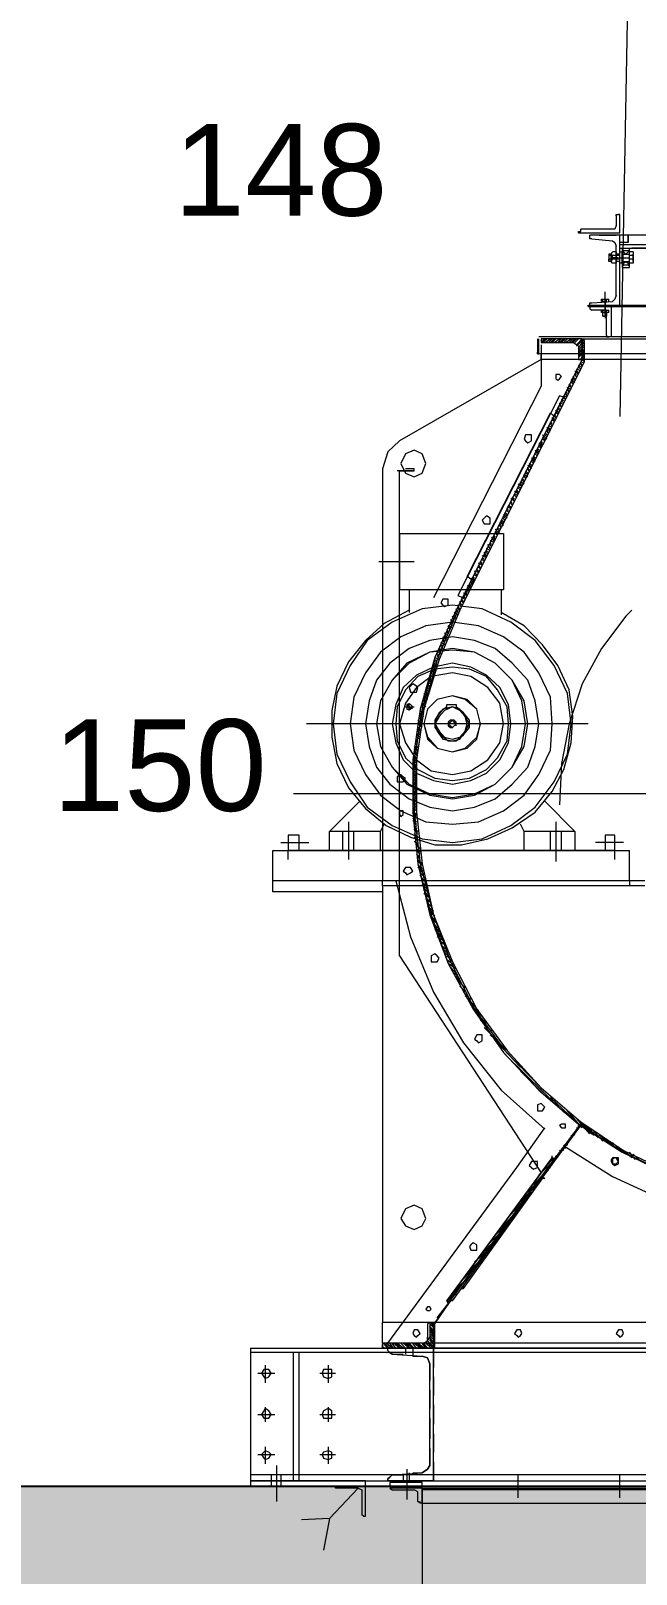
# Model space of a CAD drawing. Header units: millimetres. Extents: x 3220 to 226993, y 817 to 176024.
# Drawn here: x 198094 to 199282, y 135771 to 138799 of the extents above; entities that cross this region are included whole.
import ezdxf

# ---------------------------------------------------------------- set-up
doc = ezdxf.new("R2010")
doc.units = ezdxf.units.MM
doc.layers.add('Repère', color=76, linetype='Continuous')
doc.styles.get("Standard").update_dxf_attribs({"font": 'arial.ttf'})

# ---------------------------------------------------------------- blocks, each defined once
blk = doc.blocks.new('section b-c')
h = blk.add_hatch()
h.set_pattern_fill('AR-CONC', color=256, scale=3)
h.paths.add_polyline_path([(-250, 0), (-1500, 0), (-1500, -500), (-250, -500)])
h.paths.add_polyline_path([(0, 0), (-250, 0), (-250, -500), (0, -500)])
h.paths.add_polyline_path([(250, 0), (0, 0), (0, -500), (250, -500)])
h.paths.add_polyline_path([(3000, 0), (250, 0), (250, -500), (3000, -500)])
h.paths.add_polyline_path([(6000, 0), (3000, 0), (3000, -500), (3250, -500), (6000, -500)])
h.paths.add_polyline_path([(9000, 0), (6000, 0), (6000, -500), (6250, -500), (9000, -500)])
h.paths.add_polyline_path([(12000, 0), (9000, 0), (9000, -500), (9250, -500), (12000, -500)])
h.paths.add_polyline_path([(15000, 0), (14750, 0), (12000, 0), (12000, -500), (15000, -500)])
h.paths.add_polyline_path([(23750, 0), (15000, 0), (15000, -500), (23750, -500)])
h.paths.add_polyline_path([(24000, 0), (23750, 0), (23750, -500), (24000, -500)])
h.paths.add_polyline_path([(24250, 0), (24000, 0), (24000, -500), (24250, -500)])
h.paths.add_polyline_path([(32500, 0), (24250, 0), (24250, -500), (32500, -500)])
blk.add_line((-1500, 0), (32500, 0))
blk = doc.blocks.new('ligne broyage L 2')
at = {"true_color": 0x000005}
for points in [[(-818.8, 1271.5), (-818.8, 1267.2), (-814.4, 1267.2)], [(-818.8, 1271.5), (-814.4, 1271.5), (-814.4, 1267.2)], [(-814.4, 1267.2), (-814.4, 1262.9), (-807.2, 1262.9)], [(-814.4, 1267.2), (-807.2, 1267.2), (-807.2, 1262.9)]]:
    blk.add_hatch(color=5, dxfattribs=at).paths.add_polyline_path(points)
at = {"color": 7, "linetype": 'Continuous', "lineweight": 5, "true_color": 0x000007}
for points in [[(-381.9, 2859.9), (-400.7, 1837.2)], [(-460, 2052.7), (-400.7, 2052.7), (-400.7, 2193)], [(-455.7, 2185.8), (-460, 2185.8), (-460, 2193)], [(-400.7, 2193), (-460, 2193), (-460, 2193)], [(-455.7, 2185.8), (-415.2, 2181.4), (-410.8, 2178.5), (-407.9, 2171.3)], [(-418.1, 2155.4), (-422.4, 2155.4)], [(-422.4, 2155.4), (-422.4, 2140.9), (-422.4, 2145.3)], [(-422.4, 2155.4), (-422.4, 2145.3), (-422.4, 2145.3)], [(-418.1, 2152.5), (-422.4, 2152.5)], [(-415.2, 2152.5), (-418.1, 2155.4), (-415.2, 2159.7)], [(-418.1, 2140.9), (-418.1, 2155.4)], [(-415.2, 2138), (-418.1, 2140.9), (-415.2, 2145.3), (-415.2, 2152.5)], [(-407.9, 2159.7), (-415.2, 2159.7)], [(-407.9, 2152.5), (-415.2, 2152.5)], [(-407.9, 2074.4), (-407.9, 2171.3), (-407.9, 2171.3)], [(-407.9, 2159.7), (-407.9, 2152.5), (-407.9, 2152.5)], [(-407.9, 2140.9), (-407.9, 2155.4)], [(-400.7, 2155.4), (-407.9, 2155.4)], [(-400.7, 2152.5), (-407.9, 2152.5)], [(-407.9, 2152.5), (-407.9, 2145.3)], [(-400.7, 2159.7), (-396.4, 2159.7), (-396.4, 2138), (-396.4, 2159.7)], [(-396.4, 2162.6), (-393.5, 2162.6)], [(-396.4, 2159.7), (-393.5, 2159.7)], [(-384.8, 2162.6), (-381.9, 2162.6)], [(-384.8, 2159.7), (-381.9, 2159.7)], [(-381.9, 2155.4), (-381.9, 2159.7)], [(-381.9, 2138), (-381.9, 2159.7)], [(-374.7, 2159.7), (-381.9, 2159.7)], [(-374.7, 2152.5), (-381.9, 2152.5)], [(-374.7, 2159.7), (-374.7, 2152.5), (-374.7, 2152.5)], [(-374.7, 2140.9), (-374.7, 2155.4)], [(-374.7, 2152.5), (-374.7, 2145.3)], [(-418.1, 2145.3), (-422.4, 2145.3)], [(-418.1, 2140.9), (-422.4, 2140.9)], [(-407.9, 2145.3), (-415.2, 2145.3)], [(-407.9, 2138), (-415.2, 2138)], [(-400.7, 2145.3), (-407.9, 2145.3)], [(-407.9, 2145.3), (-407.9, 2138), (-407.9, 2138)], [(-400.7, 2140.9), (-407.9, 2140.9)], [(-396.4, 2138), (-400.7, 2138)], [(-396.4, 2138), (-393.5, 2138)], [(-396.4, 2133.7), (-393.5, 2133.7)], [(-384.8, 2138), (-381.9, 2138)], [(-384.8, 2133.7), (-381.9, 2133.7)], [(-381.9, 2140.9), (-381.9, 2145.3)], [(-374.7, 2145.3), (-381.9, 2145.3)], [(-374.7, 2138), (-381.9, 2138)], [(-374.7, 2145.3), (-374.7, 2138), (-374.7, 2138)], [(-460, 2055.6), (-460, 2059.9), (-455.7, 2059.9)], [(-455.7, 2059.9), (-415.2, 2062.8)], [(-436.9, 2067.2), (-422.4, 2067.2), (-422.4, 2067.2)], [(-436.9, 2067.2), (-434, 2067.2), (-434, 2067.2)], [(-436.9, 2062.8), (-436.9, 2067.2)], [(-436.9, 2062.8), (-426.7, 2062.8)], [(-434, 2067.2), (-426.7, 2067.2)], [(-434, 2062.8), (-434, 2067.2)], [(-426.7, 2062.8), (-426.7, 2067.2)], [(-422.4, 2062.8), (-422.4, 2067.2)], [(-407.9, 2074.4), (-410.8, 2067.2), (-415.2, 2062.8)], [(-460, 2055.6), (-460, 2052.7)], [(-436.9, 2045.5), (-434, 2045.5), (-434, 2045.5)], [(-436.9, 2045.5), (-426.7, 2045.5), (-434, 2045.5)], [(-436.9, 2041.1), (-436.9, 2045.5)], [(-434, 2041.1), (-426.7, 2041.1), (-436.9, 2041.1)], [(-434, 2041.1), (-436.9, 2041.1), (-436.9, 2041.1)], [(-434, 2041.1), (-434, 2045.5)], [(-434, 2033.9), (-434, 2041.1)], [(-434, 2033.9), (-434, 2041.1), (-434, 2041.1)], [(-426.7, 2041.1), (-426.7, 2033.9), (-434, 2033.9), (-426.7, 2033.9)], [(-434, 2033.9), (-434, 2036.8)], [(-426.7, 2045.5), (-422.4, 2045.5), (-422.4, 2045.5)], [(-422.4, 2041.1), (-426.7, 2041.1), (-426.7, 2045.5)], [(-426.7, 2033.9), (-426.7, 2041.1)], [(-422.4, 2041.1), (-422.4, 2045.5), (-422.4, 2045.5)], [(-474.5, 1989), (474.5, 1989), (474.5, 1989)], [(-814.4, 1456.7), (-863.6, 1430.7), (-899.8, 1397.4), (-933, 1355.4), (-956.2, 1307.7), (-966.3, 1260), (-966.3, 1207.9), (-956.2, 1155.8), (-933, 1108.1), (-899.8, 1067.6), (-859.3, 1034.3), (-811.5, 1011.2), (-763.8, 996.7), (-711.7, 996.7), (-659.6, 1008.3), (-611.9, 1030), (-567.1, 1060.3), (-533.8, 1100.8), (-510.6, 1144.2), (-496.2, 1196.3), (-493.3, 1248.4), (-500.5, 1300.5), (-522.2, 1348.2), (-552.6, 1388.7), (-588.8, 1426.3), (-633.6, 1452.4)], [(-721.8, 1271.5), (-721.8, 1262.9)], [(-548.3, 1082), (-488.9, 1022.7), (-588.8, 1022.7)], [(-588.8, 985.1), (-588.8, 1022.7), (-596, 1037.2)], [(-526.6, 1041.5), (-526.6, 963.4)], [(-536.7, 985.1), (-536.7, 1022.7)], [(-515, 985.1), (-515, 1022.7)], [(-488.9, 1022.7), (-488.9, 985.1)], [(-393.5, 1001), (-448.4, 1001)], [(-410.8, 967.8), (-410.8, 1015.5), (-429.6, 1015.5), (-429.6, 985.1)], [(-1082, 985.1), (-381.9, 985.1), (-381.9, 985.1)], [(-488.9, 985.1), (-588.8, 985.1)], [(-381.9, 925.8), (-381.9, 985.1), (-381.9, 985.1)], [(-351.5, 925.8), (-381.9, 925.8), (-381.9, 915.7), (-866.5, 915.7)], [(-381.9, 925.8), (-866.5, 925.8)], [(-351.5, 915.7), (-381.9, 915.7)], [(1125.4, 0), (-1125.4, 0)], [(-1041.5, -240.1), (-1125.4, -240.1), (-1125.4, -240.1)], [(-1030, -240.1), (-1041.5, -240.1), (-1041.5, -240.1)], [(1125.4, -240.1), (-1030, -240.1)], [(-826, -240.1), (-826, -251.7)], [(-814.4, -235.8), (-814.4, -251.7)], [(-914.2, -266.2), (-959.1, -266.2), (-959.1, -261.8), (-899.8, -261.8)], [(-914.2, -266.2), (-907, -269.1), (-907, -318.2)], [(-904.1, -321.1), (-899.8, -321.1), (-899.8, -261.8)], [(-788.4, -266.2), (-852, -266.2)], [(-852, -266.2), (-847.7, -269.1), (-847.7, -269.1)], [(-847.7, -269.1), (-804.3, -269.1)], [(-797.1, -277.7), (-797.1, -273.4), (-804.3, -269.1)], [(-788.4, -295.1), (-788.4, -266.2)], [(-788.4, -266.2), (788.4, -266.2), (788.4, -266.2)], [(-788.4, -269.1), (-788.4, -717.5), (-173.6, -1935.5)], [(-788.4, -269.1), (-788.4, -714.6)], [(788.4, -714.6), (788.4, -269.1), (-788.4, -269.1)], [(-797.1, -292.2), (-797.1, -277.7)], [(-788.4, -295.1), (-792.7, -295.1), (-797.1, -292.2)], [(-792.7, -295.1), (-792.7, -292.2)], [(-904.1, -321.1), (-907, -318.2), (-907, -318.2)]]:
    blk.add_lwpolyline(points, dxfattribs=at)
at = {"color": 7, "linetype": 'Continuous', "lineweight": 15, "true_color": 0x000007}
for points in [[(-481.7, 2197.4), (-400.7, 2197.4), (-400.7, 2233.5)], [(-407.9, 2211.8), (-410.8, 2204.6), (-415.2, 2204.6)], [(-407.9, 2230.6), (-407.9, 2233.5), (-403.6, 2233.5)], [(-407.9, 2230.6), (-407.9, 2211.8)], [(-400.7, 2233.5), (-403.6, 2233.5)], [(-481.7, 2200.2), (-477.4, 2200.2), (-477.4, 2204.6)], [(-481.7, 2197.4), (-481.7, 2200.2)], [(-415.2, 2204.6), (-477.4, 2204.6)], [(-441.2, 2193), (-407.9, 2193), (-407.9, 2193)], [(399.3, 2193), (-400.7, 2193)], [(-384.8, 2178.5), (-400.7, 2178.5)], [(-400.7, 2174.2), (399.3, 2174.2)], [(-400.7, 2167), (399.3, 2167)], [(-396.4, 2167), (-396.4, 2129.4), (-381.9, 2129.4), (-381.9, 2167)], [(-396.4, 2155.4), (-381.9, 2155.4)], [(-381.9, 2140.9), (-381.9, 2155.4), (-381.9, 2155.4)], [(-334.2, 2167), (-377.6, 2167)], [(-396.4, 2140.9), (-381.9, 2140.9)], [(-462.9, 2055.6), (410.8, 2055.6)], [(-462.9, 2052.7), (125.9, 2052.7)], [(-460, 2052.7), (-460, 2048.4), (-455.7, 2045.5)], [(-460, 2052.7), (-418.1, 2052.7), (-418.1, 1993.4), (-422.4, 1993.4)], [(458.6, 2052.7), (-460, 2052.7), (-460, 2052.7)], [(-436.9, 2045.5), (-455.7, 2045.5), (-455.7, 2045.5)], [(-426.7, 1996.3), (-426.7, 2036.8), (-429.6, 2045.5), (-436.9, 2045.5)], [(-714.6, 1456.7), (-470.1, 1944.2), (-470.1, 1986.2), (-474.5, 1986.2), (-474.5, 1948.5), (-721.8, 1456.7), (-763.8, 1364.1), (-788.4, 1262.9), (-804.3, 1163.1), (-807.2, 1060.3), (-797.1, 959.1), (-771, 859.3), (-737.8, 763.8), (-688.6, 674.1), (-629.3, 588.8), (-559.8, 515), (-481.7, 448.4), (-393.5, 393.5), (-300.9, 348.6), (-204, 315.4), (-104.2, 296.5), (0, 289.3)], [(-555.5, 1977.5), (-555.5, 1896.5), (-766.7, 1481.3)], [(-562.7, 1960.1), (-559.8, 1960.1), (-559.8, 1989)], [(-562.7, 1989), (-562.7, 1960.1), (-562.7, 1960.1)], [(558.4, 1993.4), (-559.8, 1993.4), (-559.8, 1993.4)], [(558.4, 1989), (558.4, 1960.1), (-559.8, 1960.1), (-559.8, 1989)], [(-555.5, 1986.2), (-552.6, 1989)], [(-555.5, 1981.8), (-548.3, 1989)], [(-481.7, 1974.6), (-481.7, 1948.5), (-474.5, 1948.5), (-474.5, 1989), (-555.5, 1989), (-555.5, 1981.8), (-552.6, 1981.8)], [(-552.6, 1981.8), (-543.9, 1989)], [(-552.6, 1981.8), (-493.3, 1981.8)], [(-548.3, 1981.8), (-536.7, 1989)], [(-541, 1981.8), (-533.8, 1989)], [(-536.7, 1981.8), (-529.4, 1989)], [(-533.8, 1981.8), (-526.6, 1989)], [(-529.4, 1981.8), (-519.3, 1989)], [(-522.2, 1981.8), (-515, 1989)], [(-519.3, 1981.8), (-510.6, 1989)], [(-515, 1981.8), (-507.7, 1989)], [(-510.6, 1981.8), (-503.4, 1989)], [(-507.7, 1981.8), (-496.2, 1989)], [(-500.5, 1981.8), (-493.3, 1989)], [(-496.2, 1981.8), (-488.9, 1989)], [(-493.3, 1981.8), (-486.1, 1989)], [(-481.7, 1974.6), (-486.1, 1977.5), (-493.3, 1981.8)], [(-488.9, 1981.8), (-481.7, 1989)], [(-486.1, 1977.5), (-474.5, 1989)], [(-486.1, 1974.6), (-474.5, 1986.2)], [(-481.7, 1970.2), (-474.5, 1981.8)], [(-481.7, 1967.3), (-474.5, 1974.6)], [(-481.7, 1963), (-474.5, 1970.2)], [(-470.1, 1977.5), (-474.5, 1986.2)], [(-470.1, 1974.6), (-474.5, 1977.5)], [(-470.1, 1970.2), (-474.5, 1974.6)], [(-470.1, 1963), (-474.5, 1970.2)], [(-470.1, 1981.8), (-470.1, 1986.2)], [(-426.7, 1996.3), (-426.7, 1993.4), (-422.4, 1993.4)], [(-555.5, 1948.5), (-833.2, 1789.4), (-833.2, 1789.4)], [(-562.7, 1960.1), (-562.7, 1963)], [(-559.8, 1960.1), (-562.7, 1960.1)], [(-559.8, 1960.1), (-559.8, 1963)], [(-555.5, 1948.5), (-555.5, 1960.1), (-555.5, 1960.1)], [(-337.1, 1948.5), (-555.5, 1948.5)], [(-481.7, 1960.1), (-474.5, 1967.3)], [(-481.7, 1955.8), (-474.5, 1963)], [(-481.7, 1952.9), (-474.5, 1960.1)], [(-477.4, 1948.5), (-474.5, 1952.9)], [(-470.1, 1941.3), (-477.4, 1944.2)], [(-474.5, 1934.1), (-477.4, 1941.3)], [(-474.5, 1937), (-477.4, 1941.3)], [(-470.1, 1960.1), (-474.5, 1967.3)], [(-470.1, 1955.8), (-474.5, 1963)], [(-470.1, 1952.9), (-474.5, 1955.8)], [(-470.1, 1948.5), (-474.5, 1952.9)], [(-474.5, 1948.5), (-474.5, 1952.9)], [(-470.1, 1944.2), (-474.5, 1948.5)], [(-488.9, 1903.7), (-496.2, 1910.9)], [(-493.3, 1903.7), (-496.2, 1908)], [(-488.9, 1910.9), (-493.3, 1915.3)], [(-488.9, 1908), (-493.3, 1910.9)], [(-481.7, 1919.6), (-488.9, 1926.8)], [(-486.1, 1919.6), (-488.9, 1922.5)], [(-486.1, 1915.3), (-488.9, 1919.6)], [(-477.4, 1926.8), (-486.1, 1929.7)], [(-481.7, 1922.5), (-486.1, 1926.8)], [(-477.4, 1934.1), (-481.7, 1937)], [(-477.4, 1929.7), (-481.7, 1934.1)], [(-507.7, 1870.4), (-510.6, 1877.7)], [(-503.4, 1874.8), (-510.6, 1877.7)], [(-503.4, 1882), (-507.7, 1884.9)], [(-503.4, 1877.7), (-507.7, 1882)], [(-500.5, 1884.9), (-503.4, 1893.6)], [(-496.2, 1889.2), (-503.4, 1893.6)], [(-500.5, 1884.9), (-503.4, 1889.2)], [(-496.2, 1896.5), (-500.5, 1900.8)], [(-496.2, 1893.6), (-500.5, 1896.5)], [(-493.3, 1900.8), (-496.2, 1903.7)], [(-522.2, 1841.5), (-526.6, 1848.7)], [(-519.3, 1844.4), (-526.6, 1848.7)], [(-519.3, 1851.6), (-522.2, 1856)], [(-519.3, 1848.7), (-522.2, 1851.6)], [(-515, 1856), (-519.3, 1863.2)], [(-510.6, 1860.3), (-519.3, 1863.2)], [(-515, 1856), (-519.3, 1860.3)], [(-510.6, 1867.5), (-515, 1870.4)], [(-510.6, 1863.2), (-515, 1867.5)], [(-507.7, 1870.4), (-510.6, 1874.8)], [(-533.8, 1815.5), (-541, 1818.4)], [(-533.8, 1822.7), (-536.7, 1827)], [(-533.8, 1818.4), (-536.7, 1822.7)], [(-529.4, 1827), (-533.8, 1834.3)], [(-526.6, 1829.9), (-533.8, 1834.3)], [(-529.4, 1827), (-533.8, 1829.9)], [(-526.6, 1837.2), (-529.4, 1841.5)], [(-526.6, 1834.3), (-529.4, 1837.2)], [(-522.2, 1841.5), (-526.6, 1844.4)], [(-833.2, 1789.4), (-856.4, 1767.7), (-866.5, 1734.4)], [(-552.6, 1785.1), (-555.5, 1789.4)], [(-543.9, 1792.3), (-552.6, 1801)], [(-548.3, 1792.3), (-552.6, 1796.7)], [(-548.3, 1789.4), (-552.6, 1792.3)], [(-543.9, 1801), (-548.3, 1803.9)], [(-543.9, 1796.7), (-548.3, 1801)], [(-536.7, 1808.2), (-543.9, 1815.5)], [(-541, 1808.2), (-543.9, 1811.1)], [(-541, 1803.9), (-543.9, 1808.2)], [(-536.7, 1811.1), (-541, 1815.5)], [(-567.1, 1756.1), (-570, 1759)], [(-559.8, 1763.4), (-567.1, 1770.6)], [(-562.7, 1763.4), (-567.1, 1767.7)], [(-562.7, 1759), (-567.1, 1763.4)], [(-559.8, 1770.6), (-562.7, 1775)], [(-559.8, 1767.7), (-562.7, 1770.6)], [(-552.6, 1777.8), (-559.8, 1785.1)], [(-555.5, 1777.8), (-559.8, 1782.2)], [(-555.5, 1775), (-559.8, 1777.8)], [(-552.6, 1782.2), (-555.5, 1785.1)], [(-866.5, 1734.4), (-866.5, 925.8)], [(-833.2, 1730.1), (-804.3, 1730.1), (-837.6, 1730.1)], [(-833.2, 778.3), (-833.2, 1730.1)], [(-804.3, 1734.4), (-821.7, 1734.4)], [(-804.3, 1730.1), (-821.7, 1730.1)], [(-804.3, 1730.1), (-821.7, 1730.1), (-821.7, 1730.1)], [(-804.3, 1730.1), (-818.8, 1730.1)], [(-804.3, 1730.1), (-804.3, 1734.4)], [(-581.5, 1725.8), (-585.9, 1730.1)], [(-574.3, 1734.4), (-581.5, 1741.7)], [(-578.6, 1730.1), (-581.5, 1737.3)], [(-578.6, 1730.1), (-581.5, 1734.4)], [(-574.3, 1741.7), (-578.6, 1744.6)], [(-574.3, 1737.3), (-578.6, 1741.7)], [(-567.1, 1748.9), (-574.3, 1756.1)], [(-570, 1748.9), (-574.3, 1751.8)], [(-570, 1744.6), (-574.3, 1748.9)], [(-567.1, 1751.8), (-570, 1756.1)], [(-593.1, 1699.7), (-600.3, 1704.1)], [(-596, 1696.8), (-600.3, 1699.7)], [(-596, 1692.5), (-600.3, 1696.8)], [(-593.1, 1699.7), (-596, 1708.4)], [(-588.8, 1704.1), (-596, 1708.4)], [(-588.8, 1711.3), (-593.1, 1715.6)], [(-588.8, 1708.4), (-593.1, 1711.3)], [(-585.9, 1715.6), (-588.8, 1722.9)], [(-581.5, 1718.5), (-588.8, 1722.9)], [(-585.9, 1715.6), (-588.8, 1718.5)], [(-581.5, 1722.9), (-585.9, 1725.8)], [(-607.6, 1670.8), (-614.8, 1675.1)], [(-611.9, 1666.5), (-614.8, 1670.8)], [(-611.9, 1663.6), (-614.8, 1666.5)], [(-607.6, 1670.8), (-611.9, 1678)], [(-607.6, 1675.1), (-611.9, 1678)], [(-600.3, 1685.3), (-607.6, 1689.6)], [(-603.2, 1682.4), (-607.6, 1685.3)], [(-603.2, 1678), (-607.6, 1682.4)], [(-600.3, 1685.3), (-603.2, 1692.5)], [(-600.3, 1689.6), (-603.2, 1692.5)], [(-622, 1637.5), (-629.3, 1644.8)], [(-626.4, 1637.5), (-629.3, 1641.9)], [(-626.4, 1633.2), (-629.3, 1637.5)], [(-622, 1644.8), (-626.4, 1649.1)], [(-622, 1641.9), (-626.4, 1644.8)], [(-614.8, 1656.3), (-622, 1659.2)], [(-619.1, 1652), (-622, 1656.3)], [(-619.1, 1649.1), (-622, 1652)], [(-614.8, 1656.3), (-619.1, 1663.6)], [(-614.8, 1659.2), (-619.1, 1663.6)], [(-636.5, 1607.2), (-645.2, 1615.8)], [(-640.8, 1607.2), (-645.2, 1611.5)], [(-640.8, 1604.3), (-645.2, 1607.2)], [(-636.5, 1615.8), (-640.8, 1618.7)], [(-636.5, 1611.5), (-640.8, 1615.8)], [(-629.3, 1623.1), (-636.5, 1630.3)], [(-633.6, 1623.1), (-636.5, 1626)], [(-633.6, 1618.7), (-636.5, 1623.1)], [(-629.3, 1630.3), (-633.6, 1633.2)], [(-629.3, 1626), (-633.6, 1630.3)], [(-655.3, 1573.9), (-662.5, 1578.2)], [(-655.3, 1578.2), (-659.6, 1585.5)], [(-655.3, 1578.2), (-659.6, 1582.6)], [(-648.1, 1589.8), (-655.3, 1592.7)], [(-652.4, 1585.5), (-655.3, 1589.8)], [(-652.4, 1582.6), (-655.3, 1585.5)], [(-645.2, 1592.7), (-652.4, 1599.9)], [(-648.1, 1592.7), (-652.4, 1597)], [(-645.2, 1599.9), (-648.1, 1604.3)], [(-645.2, 1597), (-648.1, 1599.9)], [(-671.2, 1544.9), (-678.4, 1549.3)], [(-674.1, 1540.6), (-678.4, 1544.9)], [(-671.2, 1544.9), (-674.1, 1552.2)], [(-671.2, 1549.3), (-674.1, 1552.2)], [(-662.5, 1559.4), (-671.2, 1563.8)], [(-666.9, 1556.5), (-671.2, 1559.4)], [(-666.9, 1552.2), (-671.2, 1556.5)], [(-662.5, 1563.8), (-666.9, 1571)], [(-662.5, 1559.4), (-666.9, 1566.6)], [(-659.6, 1571), (-662.5, 1573.9)], [(-659.6, 1566.6), (-662.5, 1571)], [(-685.7, 1514.6), (-692.9, 1518.9)], [(-688.6, 1511.7), (-692.9, 1514.6)], [(-685.7, 1514.6), (-688.6, 1523.2)], [(-685.7, 1518.9), (-688.6, 1523.2)], [(-678.4, 1530.5), (-685.7, 1533.4)], [(-681.3, 1526.1), (-685.7, 1530.5)], [(-681.3, 1523.2), (-685.7, 1526.1)], [(-678.4, 1530.5), (-681.3, 1537.7)], [(-678.4, 1533.4), (-681.3, 1537.7)], [(-674.1, 1537.7), (-678.4, 1540.6)], [(-700.1, 1485.6), (-707.4, 1490)], [(-704.5, 1481.3), (-707.4, 1485.6)], [(-700.1, 1485.6), (-704.5, 1492.9)], [(-700.1, 1490), (-704.5, 1492.9)], [(-692.9, 1500.1), (-700.1, 1504.4)], [(-695.8, 1497.2), (-700.1, 1500.1)], [(-695.8, 1492.9), (-700.1, 1497.2)], [(-692.9, 1500.1), (-695.8, 1507.3)], [(-692.9, 1504.4), (-695.8, 1507.3)], [(-688.6, 1507.3), (-692.9, 1511.7)], [(-721.8, 1456.7), (-763.8, 1364.1), (-792.7, 1262.9), (-807.2, 1163.1), (-807.2, 1060.3), (-797.1, 959.1), (-773.9, 859.3), (-737.8, 763.8), (-688.6, 674.1), (-629.3, 588.8), (-559.8, 515), (-481.7, 448.4), (-396.4, 393.5), (-303.8, 348.6), (-208.3, 315.4), (-104.2, 296.5), (-4.3, 289.3)], [(-719, 1456.7), (-759.5, 1359.8), (-785.5, 1262.9), (-800, 1163.1), (-804.3, 1060.3), (-792.7, 959.1), (-766.7, 859.3), (-733.4, 766.7), (-685.7, 674.1), (-626.4, 593.1), (-555.5, 519.3), (-477.4, 452.8), (-393.5, 396.4), (-300.9, 353), (-204, 322.6), (-104.2, 300.9), (-4.3, 296.5)], [(-714.6, 1456.7), (-755.1, 1359.8), (-785.5, 1262.9), (-800, 1163.1), (-800, 1060.3), (-788.4, 959.1), (-766.7, 859.3), (-729.1, 766.7), (-681.3, 674.1), (-622, 593.1), (-555.5, 519.3), (-477.4, 452.8), (-393.5, 396.4), (-300.9, 353), (-204, 322.6), (-104.2, 300.9), (0, 296.5)], [(-719, 1452.4), (-721.8, 1459.6)], [(-719, 1452.4), (-721.8, 1456.7)], [(-711.7, 1463.9), (-719, 1466.8)], [(-714.6, 1459.6), (-719, 1463.9)], [(-714.6, 1456.7), (-719, 1459.6)], [(-711.7, 1466.8), (-714.6, 1474.1)], [(-711.7, 1466.8), (-714.6, 1471.2)], [(-704.5, 1478.4), (-711.7, 1481.3)], [(-707.4, 1474.1), (-711.7, 1478.4)], [(-707.4, 1471.2), (-711.7, 1474.1)], [(-377.6, 1456.7), (-389.1, 1445.1), (-436.9, 1381.5), (-474.5, 1312), (-500.5, 1233.9), (-515, 1155.8), (-519.3, 1074.8)], [(-733.4, 1419.1), (-737.8, 1426.3)], [(-729.1, 1422), (-737.8, 1426.3)], [(-726.2, 1433.6), (-733.4, 1437.9)], [(-729.1, 1430.7), (-733.4, 1433.6)], [(-729.1, 1426.3), (-733.4, 1430.7)], [(-726.2, 1437.9), (-729.1, 1445.1)], [(-726.2, 1437.9), (-729.1, 1440.8)], [(-719, 1448), (-726.2, 1452.4)], [(-721.8, 1445.1), (-726.2, 1448)], [(-721.8, 1440.8), (-726.2, 1445.1)], [(-745, 1388.7), (-752.2, 1393.1)], [(-740.6, 1397.4), (-747.9, 1404.6)], [(-745, 1397.4), (-747.9, 1400.3)], [(-745, 1393.1), (-747.9, 1397.4)], [(-737.8, 1407.5), (-745, 1411.9)], [(-740.6, 1400.3), (-745, 1407.5)], [(-740.6, 1404.6), (-745, 1407.5)], [(-737.8, 1414.8), (-740.6, 1419.1)], [(-737.8, 1411.9), (-740.6, 1414.8)], [(-733.4, 1419.1), (-737.8, 1422)], [(-755.1, 1359.8), (-763.8, 1364.1)], [(-752.2, 1371.4), (-759.5, 1374.3)], [(-755.1, 1367), (-759.5, 1371.4)], [(-755.1, 1364.1), (-759.5, 1367)], [(-752.2, 1374.3), (-755.1, 1381.5)], [(-747.9, 1378.6), (-755.1, 1381.5)], [(-752.2, 1371.4), (-755.1, 1378.6)], [(-747.9, 1385.8), (-752.2, 1388.7)], [(-747.9, 1381.5), (-752.2, 1385.8)], [(-763.8, 1333.7), (-771, 1341)], [(-766.7, 1333.7), (-771, 1338.1)], [(-766.7, 1329.4), (-771, 1333.7)], [(-763.8, 1345.3), (-766.7, 1352.6)], [(-759.5, 1348.2), (-766.7, 1352.6)], [(-763.8, 1341), (-766.7, 1348.2)], [(-763.8, 1338.1), (-766.7, 1345.3)], [(-759.5, 1355.4), (-763.8, 1359.8)], [(-759.5, 1352.6), (-763.8, 1355.4)], [(-773.9, 1300.5), (-781.2, 1304.8)], [(-771, 1312), (-778.3, 1314.9)], [(-773.9, 1307.7), (-778.3, 1312)], [(-773.9, 1304.8), (-778.3, 1307.7)], [(-766.7, 1326.5), (-773.9, 1329.4)], [(-771, 1322.2), (-773.9, 1326.5)], [(-771, 1319.3), (-773.9, 1322.2)], [(-771, 1314.9), (-773.9, 1319.3)], [(-781.2, 1267.2), (-788.4, 1274.4)], [(-778.3, 1286), (-785.5, 1293.2)], [(-778.3, 1281.7), (-785.5, 1288.9)], [(-781.2, 1278.8), (-785.5, 1286)], [(-781.2, 1274.4), (-785.5, 1281.7)], [(-781.2, 1271.5), (-785.5, 1278.8)], [(-773.9, 1296.1), (-781.2, 1300.5)], [(-778.3, 1288.9), (-781.2, 1296.1)], [(-778.3, 1293.2), (-781.2, 1296.1)], [(-785.5, 1252.7), (-792.7, 1260)], [(-785.5, 1248.4), (-792.7, 1255.6)], [(-788.4, 1245.5), (-792.7, 1252.7)], [(-788.4, 1241.2), (-792.7, 1248.4)], [(-788.4, 1236.8), (-792.7, 1245.5)], [(-785.5, 1262.9), (-788.4, 1271.5)], [(-785.5, 1260), (-788.4, 1267.2)], [(-785.5, 1255.6), (-788.4, 1262.9)], [(-792.7, 1212.2), (-800, 1215.1)], [(-792.7, 1207.9), (-800, 1212.2)], [(-788.4, 1233.9), (-797.1, 1241.2)], [(-788.4, 1229.6), (-797.1, 1236.8)], [(-788.4, 1226.7), (-797.1, 1233.9)], [(-792.7, 1222.4), (-797.1, 1226.7)], [(-792.7, 1219.5), (-797.1, 1222.4)], [(-792.7, 1215.1), (-797.1, 1219.5)], [(-797.1, 1181.9), (-804.3, 1189.1)], [(-797.1, 1179), (-804.3, 1186.2)], [(-797.1, 1174.6), (-804.3, 1181.9)], [(-792.7, 1203.6), (-800, 1207.9)], [(-797.1, 1200.7), (-800, 1203.6)], [(-797.1, 1196.3), (-800, 1200.7)], [(-797.1, 1193.4), (-800, 1196.3)], [(-797.1, 1186.2), (-800, 1193.4)], [(-797.1, 1170.3), (-804.3, 1179)], [(-800, 1167.4), (-804.3, 1170.3)], [(-800, 1163.1), (-804.3, 1167.4)], [(-800, 1160.2), (-804.3, 1163.1)], [(-800, 1155.8), (-804.3, 1160.2)], [(-800, 1148.6), (-804.3, 1155.8)], [(-800, 1144.2), (-804.3, 1152.9)], [(-800, 1141.4), (-807.2, 1148.6)], [(-800, 1137), (-807.2, 1144.2)], [(-800, 1134.1), (-807.2, 1137)], [(-800, 1129.8), (-807.2, 1134.1)], [(-800, 1126.9), (-807.2, 1129.8)], [(-800, 1119.7), (-807.2, 1126.9)], [(-800, 1115.3), (-807.2, 1122.5)], [(-800, 1111), (-807.2, 1119.7)], [(-800, 1108.1), (-807.2, 1111)], [(-800, 1103.7), (-807.2, 1108.1)], [(-800, 1096.5), (-807.2, 1103.7)], [(-800, 1093.6), (-807.2, 1100.8)], [(-800, 1089.3), (-807.2, 1096.5)], [(-800, 1086.4), (-807.2, 1089.3)], [(-800, 1082), (-807.2, 1086.4)], [(-800, 1074.8), (-807.2, 1082)], [(-800, 1070.5), (-807.2, 1077.7)], [(-800, 1067.6), (-807.2, 1070.5)], [(-800, 1063.2), (-807.2, 1067.6)], [(-800, 1056), (-807.2, 1063.2)], [(-800, 1051.7), (-807.2, 1060.3)], [(-800, 1048.8), (-807.2, 1051.7)], [(-800, 1041.5), (-807.2, 1048.8)], [(-800, 1037.2), (-807.2, 1044.4)], [(-800, 1034.3), (-804.3, 1041.5)], [(-800, 1027.1), (-804.3, 1034.3)], [(-797.1, 1022.7), (-804.3, 1030)], [(-1030, 985.1), (-1030, 1015.5), (-1051.7, 1015.5), (-1051.7, 985.1)], [(-797.1, 1018.4), (-804.3, 1027.1)], [(-797.1, 1011.2), (-804.3, 1018.4)], [(-797.1, 1008.3), (-804.3, 1015.5)], [(-797.1, 1003.9), (-804.3, 1011.2)], [(-797.1, 996.7), (-804.3, 1003.9)], [(-797.1, 993.8), (-800, 1001)], [(-1082, 904.1), (-1082, 985.1), (-1082, 985.1)], [(-1051.7, 967.8), (-1051.7, 985.1), (-1051.7, 985.1)], [(-410.8, 985.1), (-1051.7, 985.1), (-1051.7, 985.1)], [(-792.7, 989.5), (-800, 993.8)], [(-792.7, 982.2), (-800, 989.5)], [(-792.7, 977.9), (-800, 985.1)], [(-792.7, 970.7), (-800, 977.9)], [(-792.7, 967.8), (-797.1, 975)], [(-788.4, 959.1), (-797.1, 967.8)], [(-788.4, 956.2), (-797.1, 963.4)], [(-788.4, 949), (-797.1, 956.2)], [(-785.5, 944.6), (-797.1, 951.8)], [(-785.5, 937.4), (-792.7, 949)], [(-785.5, 934.5), (-792.7, 941.7)], [(-866.5, 925.8), (-1082, 925.8)], [(-866.5, 915.7), (-866.5, 925.8), (-866.5, 925.8)], [(-866.5, 915.7), (-866.5, 59.3)], [(-840.5, 925.8), (-811.5, 815.9), (-766.7, 707.4), (-707.4, 607.6), (-633.6, 515), (-548.3, 438.3)], [(-785.5, 925.8), (-792.7, 937.4)], [(-781.2, 922.9), (-788.4, 930.2)], [(-781.2, 915.7), (-788.4, 922.9)], [(-781.2, 911.3), (-788.4, 918.6)], [(-778.3, 904.1), (-785.5, 911.3)], [(-866.5, 904.1), (-1082, 904.1)], [(-778.3, 896.9), (-785.5, 908.5)], [(-773.9, 892.5), (-785.5, 901.2)], [(-773.9, 885.3), (-781.2, 892.5)], [(-771, 882.4), (-781.2, 889.6)], [(-771, 875.2), (-778.3, 882.4)], [(-766.7, 866.5), (-778.3, 875.2)], [(-766.7, 859.3), (-773.9, 870.8)], [(-763.8, 856.4), (-773.9, 863.6)], [(-763.8, 849.1), (-771, 856.4)], [(-759.5, 841.9), (-771, 852)], [(-759.5, 833.2), (-766.7, 844.8)], [(-755.1, 826), (-763.8, 837.6)], [(-752.2, 818.8), (-763.8, 830.3)], [(-747.9, 811.5), (-759.5, 823.1)], [(-747.9, 808.6), (-759.5, 815.9)], [(-745, 800), (-755.1, 808.6)], [(-740.6, 789.8), (-752.2, 800)], [(-737.8, 782.6), (-747.9, 792.7)], [(-833.2, 778.3), (-555.5, 353), (-555.5, 353)], [(-733.4, 773.9), (-745, 785.5)], [(-729.1, 766.7), (-740.6, 778.3)], [(-726.2, 759.5), (-740.6, 771)], [(-721.8, 752.2), (-737.8, 763.8)], [(-719, 740.6), (-733.4, 756.6)], [(-714.6, 733.4), (-726.2, 745)], [(-711.7, 723.3), (-721.8, 737.8)], [(-704.5, 716.1), (-719, 730.5)], [(-700.1, 704.5), (-714.6, 719)], [(-692.9, 692.9), (-707.4, 707.4)], [(-685.7, 681.3), (-704.5, 700.1)], [(-678.4, 671.2), (-695.8, 690)], [(-671.2, 659.6), (-688.6, 678.4)], [(-662.5, 645.2), (-681.3, 666.9)], [(-652.4, 630.7), (-674.1, 652.4)], [(-640.8, 611.9), (-666.9, 637.9)], [(-622, 593.1), (-655.3, 623.5)], [(-596, 559.8), (-640.8, 607.6)], [(-510.6, 471.6), (-626.4, 585.9)], [(-543.9, 500.5), (-596, 552.6)], [(-488.9, 455.7), (-536.7, 500.5)], [(-474.5, 441.2), (-503.4, 474.5)], [(-460, 429.6), (-486.1, 460)], [(-856.4, 18.8), (-603.2, 363.1), (-548.3, 441.2)], [(-574.3, 319.7), (-477.4, 448.4)], [(-570, 319.7), (-477.4, 445.5)], [(-493.3, 422.4), (-496.2, 426.7)], [(-493.3, 426.7), (-493.3, 429.6)], [(-488.9, 426.7), (-493.3, 429.6)], [(-488.9, 429.6), (-488.9, 434), (-486.1, 434), (-486.1, 438.3)], [(-481.7, 438.3), (-486.1, 441.2)], [(-481.7, 441.2), (-481.7, 445.5)], [(-477.4, 445.5), (-481.7, 445.5)], [(-474.5, 441.2), (-477.4, 448.4)], [(-455.7, 429.6), (-470.1, 445.5)], [(-444.1, 422.4), (-467.2, 445.5)], [(-434, 415.2), (-451.3, 434)], [(-451.3, 429.6), (-451.3, 434)], [(-418.1, 407.9), (-441.2, 426.7)], [(-507.7, 407.9), (-548.3, 353)], [(-519.3, 393.5), (-515, 393.5), (-519.3, 396.4)], [(-510.6, 396.4), (-515, 400.7), (-510.6, 400.7)], [(-507.7, 403.6), (-510.6, 407.9)], [(-507.7, 400.7), (-510.6, 403.6)], [(-507.7, 407.9), (-503.4, 407.9), (-503.4, 412.3)], [(-507.7, 403.6), (-415.2, 345.7), (-318.2, 300.9), (-215.5, 267.6), (-111.4, 244.5), (-4.3, 241.6), (104.2, 244.5), (211.2, 267.6), (313.9, 300.9), (410.8, 345.7), (503.4, 403.6)], [(-500.5, 412.3), (-503.4, 415.2)], [(-500.5, 419.5), (-496.2, 419.5), (-496.2, 422.4)], [(-500.5, 415.2), (-500.5, 419.5)], [(-407.9, 400.7), (-426.7, 419.5)], [(-396.4, 393.5), (-415.2, 412.3)], [(-389.1, 389.1), (-403.6, 403.6)], [(-377.6, 381.9), (-393.5, 396.4)], [(-737.8, 96.9), (-529.4, 379), (-533.8, 381.9), (-740.6, 101.3)], [(-562.7, 367.4), (-562.7, 374.7), (-570, 374.7)], [(-562.7, 363.1), (-562.7, 367.4), (-562.7, 367.4)], [(-559.8, 348.6), (-536.7, 370.3)], [(-548.3, 363.1), (-529.4, 381.9)], [(-536.7, 367.4), (-536.7, 370.3)], [(-533.8, 367.4), (-536.7, 370.3)], [(-533.8, 381.9), (-533.8, 386.2)], [(-533.8, 370.3), (-533.8, 374.7), (-529.4, 374.7), (-529.4, 379)], [(-526.6, 379), (-529.4, 381.9)], [(-526.6, 381.9), (-526.6, 386.2)], [(-522.2, 381.9), (-526.6, 386.2)], [(-522.2, 386.2), (-522.2, 389.1), (-519.3, 389.1)], [(-410.8, 370.3), (-407.9, 370.3), (-403.6, 374.7), (-403.6, 379), (-407.9, 381.9), (-410.8, 381.9), (-418.1, 379), (-418.1, 374.7)], [(-370.3, 379), (-381.9, 393.5)], [(-358.8, 374.7), (-374.7, 389.1)], [(-707.4, 125.9), (-552.6, 341.4)], [(-585.9, 311), (-559.8, 337.1)], [(-574.3, 319.7), (-548.3, 353), (-548.3, 353)], [(-574.3, 319.7), (-548.3, 353)], [(-570, 329.8), (-548.3, 353)], [(-562.7, 329.8), (-562.7, 334.2)], [(-559.8, 329.8), (-562.7, 334.2)], [(-559.8, 334.2), (-559.8, 337.1), (-555.5, 337.1)], [(-555.5, 341.4), (-555.5, 345.7)], [(-552.6, 341.4), (-555.5, 345.7)], [(-552.6, 345.7), (-552.6, 348.6), (-548.3, 348.6), (-548.3, 353)], [(-552.6, 341.4), (-552.6, 345.7)], [(-552.6, 345.7), (-548.3, 341.4), (-552.6, 341.4)], [(-543.9, 353), (-548.3, 355.9)], [(-543.9, 355.9), (-543.9, 360.2)], [(-541, 355.9), (-543.9, 360.2)], [(-541, 360.2), (-541, 363.1), (-536.7, 363.1)], [(-729.1, 101.3), (-574.3, 315.4)], [(-607.6, 277.7), (-585.9, 303.8)], [(-596, 296.5), (-574.3, 319.7)], [(-570, 319.7), (-570, 322.6), (-567.1, 322.6), (-567.1, 326.9)], [(-562.7, 326.9), (-567.1, 329.8)], [(-622, 263.3), (-600.3, 286.4)], [(-648.1, 227.1), (-622, 253.2)], [(-633.6, 244.5), (-611.9, 267.6)], [(-671.2, 193.8), (-648.1, 218.4)], [(-659.6, 211.2), (-636.5, 234.3)], [(-695.8, 160.6), (-674.1, 182.3)], [(-685.7, 177.9), (-659.6, 201.1)], [(-707.4, 144.7), (-685.7, 167.8)], [(-733.4, 108.5), (-711.7, 134.5)], [(-721.8, 125.9), (-695.8, 149)], [(-711.7, 125.9), (-707.4, 125.9)], [(-707.4, 125.9), (-707.4, 130.2), (-707.4, 130.2)], [(-733.4, 101.3), (-763.8, 59.3), (-766.7, 56.4)], [(-763.8, 56.4), (-733.4, 101.3), (-733.4, 101.3)], [(-759.5, 68), (-733.4, 101.3), (-733.4, 104.2)], [(-759.5, 68), (-733.4, 101.3), (-733.4, 104.2)], [(-740.6, 101.3), (-721.8, 115.7)], [(-737.8, 101.3), (-737.8, 96.9), (-740.6, 101.3)], [(-729.1, 101.3), (-733.4, 101.3), (-733.4, 104.2)], [(-729.1, 101.3), (-733.4, 101.3), (-733.4, 104.2)], [(-337.1, 59.3), (-866.5, 59.3)], [(-866.5, 52.1), (-866.5, 59.3), (-866.5, 59.3)], [(-766.7, 59.3), (-766.7, 8.7), (-866.5, 8.7)], [(-785.5, 18.8), (-863.6, 18.8), (-866.5, 15.9), (-866.5, 8.7), (-766.7, 8.7), (-766.7, 59.3), (-771, 59.3), (-773.9, 56.4), (-773.9, 52.1)], [(-866.5, 18.8), (-866.5, 52.1), (-866.5, 52.1)], [(-785.5, 18.8), (-778.3, 23.1), (-778.3, 30.4)], [(-785.5, 18.8), (-778.3, 23.1), (-773.9, 30.4)], [(-785.5, 18.8), (-778.3, 23.1), (-773.9, 30.4)], [(-771, 59.3), (-773.9, 59.3), (-778.3, 56.4)], [(-778.3, 56.4), (-778.3, 30.4)], [(-771, 59.3), (-773.9, 56.4), (-773.9, 30.4)], [(-766.7, 49.2), (-773.9, 56.4)], [(-766.7, 42), (-773.9, 52.1)], [(-773.9, 52.1), (-773.9, 30.4)], [(-766.7, 37.6), (-773.9, 49.2)], [(-766.7, 33.3), (-773.9, 44.8)], [(-766.7, 30.4), (-773.9, 37.6)], [(-766.7, 26), (-773.9, 33.3)], [(-766.7, 18.8), (-773.9, 30.4)], [(-763.8, 59.3), (-771, 59.3), (-771, 59.3)], [(-771, 59.3), (-766.7, 59.3)], [(-766.7, 52.1), (-771, 59.3)], [(-766.7, 56.4), (-766.7, 59.3)], [(-763.8, 8.7), (-766.7, 8.7), (-766.7, 56.4)], [(-763.8, 8.7), (-763.8, 56.4), (-763.8, 56.4)], [(-1041.5, -251.7), (-1041.5, 0)], [(-1030, -251.7), (-1030, 0)], [(866.5, 18.8), (-866.5, 18.8)], [(-866.5, 18.8), (-866.5, 8.7), (-866.5, 8.7)], [(-785.5, 18.8), (-863.6, 18.8), (-866.5, 15.9)], [(-866.5, 8.7), (-866.5, 15.9), (-866.5, 15.9)], [(-863.6, 8.7), (-866.5, 11.6)], [(866.5, 8.7), (-866.5, 8.7)], [(-852, 8.7), (-863.6, 18.8)], [(-856.4, 8.7), (-863.6, 15.9)], [(-847.7, 8.7), (-859.3, 18.8)], [(-785.5, 18.8), (-856.4, 18.8)], [(-856.4, 4.3), (-856.4, 8.7)], [(-766.7, -251.7), (-766.7, 8.7), (-856.4, 8.7)], [(-856.4, 4.3), (-856.4, 8.7)], [(-847.7, -2.9), (-852, 0), (-856.4, 4.3)], [(-856.4, 4.3), (-852, 0), (-847.7, -2.9)], [(-844.8, 8.7), (-852, 18.8)], [(-840.5, 8.7), (-847.7, 18.8)], [(-833.2, 8.7), (-844.8, 18.8)], [(-830.3, 8.7), (-840.5, 18.8)], [(-826, 8.7), (-837.6, 18.8)], [(-821.7, 8.7), (-830.3, 18.8)], [(-814.4, 8.7), (-826, 18.8)], [(-811.5, 8.7), (-821.7, 18.8)], [(-821.7, 8.7), (-821.7, -2.9)], [(-807.2, 8.7), (-818.8, 18.8)], [(-804.3, 8.7), (-814.4, 18.8)], [(-800, 8.7), (-807.2, 18.8)], [(-807.2, 8.7), (-807.2, -7.2)], [(-792.7, 8.7), (-804.3, 18.8)], [(-788.4, 8.7), (-800, 18.8)], [(-785.5, 8.7), (-797.1, 18.8)], [(-781.2, 8.7), (-788.4, 18.8)], [(-778.3, 8.7), (-785.5, 18.8)], [(-771, 8.7), (-781.2, 18.8)], [(-766.7, 11.6), (-778.3, 23.1)], [(-766.7, 8.7), (-778.3, 18.8)], [(-766.7, 15.9), (-773.9, 26)], [(-766.7, 8.7), (-766.7, -28.9)], [(-847.7, -2.9), (-788.4, -7.2)], [(-847.7, -2.9), (-826, -2.9), (-826, -2.9)], [(-807.2, -7.2), (-788.4, -7.2), (-788.4, -7.2)], [(-788.4, -7.2), (-778.3, -10.1), (-773.9, -21.7)], [(-773.9, -21.7), (-778.3, -10.1), (-788.4, -7.2)], [(-773.9, -221.3), (-773.9, -21.7), (-773.9, -21.7)], [(-773.9, -21.7), (-773.9, -55)], [(-766.7, -47.7), (-766.7, -83.9)], [(-773.9, -73.8), (-773.9, -109.9)], [(-766.7, -102.7), (-766.7, -140.3)], [(-773.9, -128.7), (-773.9, -169.2)], [(-766.7, -159.1), (-766.7, -195.3)], [(-773.9, -188.1), (-773.9, -221.3), (-773.9, -221.3)], [(-1084.9, -240.1), (-1084.9, -261.8)], [(-1066.1, -240.1), (-1066.1, -261.8)], [(-856.4, -251.7), (-856.4, -247.4), (-852, -244.5), (-847.7, -240.1), (-788.4, -235.8)], [(-847.7, -240.1), (-852, -244.5), (-856.4, -247.4)], [(-847.7, -240.1), (-826, -240.1)], [(-807.2, -235.8), (-788.4, -235.8), (-788.4, -235.8)], [(-773.9, -221.3), (-778.3, -228.6), (-788.4, -235.8)], [(-788.4, -235.8), (-778.3, -228.6), (-773.9, -221.3)], [(-766.7, -214.1), (-766.7, -251.7), (-766.7, -251.7)], [(-914.2, -266.2), (-970.7, -325.5), (-982.2, -387.7)], [(-856.4, -247.4), (-856.4, -251.7)], [(-766.7, -251.7), (-856.4, -251.7), (-856.4, -251.7)], [(-818.8, -251.7), (-856.4, -251.7), (-856.4, -251.7)], [(-766.7, -251.7), (-800, -251.7), (-800, -251.7)], [(-788.4, -295.1), (788.4, -295.1), (788.4, -295.1)], [(-970.7, -325.5), (-1025.6, -328.4), (-1025.6, -328.4)]]:
    blk.add_lwpolyline(points, dxfattribs=at)
for points in [[(-384.8, 2193), (-384.8, 2178.5)], [(-515, 1915.3), (-519.3, 1919.6), (-526.6, 1919.6), (-526.6, 1910.9), (-522.2, 1908), (-519.3, 1910.9)], [(-510.6, 1874.8), (-519.3, 1877.7), (-719, 1485.6), (-707.4, 1481.3), (-688.6, 1514.6), (-700.1, 1523.2), (-536.7, 1844.4), (-529.4, 1837.2)], [(-574.3, 1792.3), (-574.3, 1801), (-585.9, 1801), (-588.8, 1792.3), (-585.9, 1789.4), (-581.5, 1785.1), (-574.3, 1789.4)], [(-781.2, 1744.6), (-788.4, 1763.4), (-804.3, 1770.6), (-821.7, 1763.4), (-830.3, 1744.6), (-821.7, 1725.8), (-804.3, 1718.5), (-788.4, 1725.8)], [(-655.3, 1633.2), (-655.3, 1637.5), (-662.5, 1641.9), (-666.9, 1637.5), (-671.2, 1633.2), (-666.9, 1626), (-655.3, 1626)], [(-737.8, 1471.2), (-737.8, 1478.4), (-747.9, 1478.4), (-752.2, 1471.2), (-747.9, 1466.8), (-745, 1463.9), (-737.8, 1466.8)], [(-797.1, 1304.8), (-800, 1307.7), (-807.2, 1312), (-811.5, 1307.7), (-814.4, 1304.8), (-811.5, 1296.1), (-800, 1296.1)], [(-807.2, 1267.2), (-811.5, 1271.5), (-818.8, 1271.5), (-818.8, 1262.9), (-811.5, 1262.9)], [(-821.7, 1126.9), (-826, 1129.8), (-830.3, 1134.1), (-837.6, 1129.8), (-837.6, 1119.7), (-826, 1119.7)], [(-826, 1060.3), (-826, 1063.2), (-833.2, 1063.2), (-833.2, 1056), (-830.3, 1051.7), (-826, 1056)], [(-807.2, 944.6), (-811.5, 951.8), (-821.7, 951.8), (-826, 944.6), (-821.7, 941.7), (-818.8, 937.4), (-811.5, 941.7)], [(-755.1, 773.9), (-759.5, 778.3), (-763.8, 782.6), (-771, 778.3), (-771, 766.7), (-759.5, 766.7)], [(-671.2, 614.8), (-671.2, 623.5), (-681.3, 623.5), (-685.7, 614.8), (-681.3, 611.9), (-678.4, 607.6), (-671.2, 611.9)], [(-548.3, 481.7), (-552.6, 486.1), (-555.5, 488.9), (-562.7, 486.1), (-562.7, 474.5), (-552.6, 474.5)], [(-574.3, 319.7), (-570, 319.7), (-477.4, 445.5), (-451.3, 426.7), (-451.3, 429.6), (-474.5, 448.4), (-477.4, 448.4)], [(-507.7, 445.5), (-507.7, 448.4), (-515, 448.4), (-519.3, 445.5), (-515, 441.2), (-507.7, 441.2)], [(-529.4, 379), (-737.8, 96.9), (-740.6, 101.3), (-533.8, 381.9)], [(-562.7, 367.4), (-562.7, 374.7), (-574.3, 374.7), (-578.6, 367.4), (-574.3, 363.1), (-570, 360.2), (-562.7, 363.1)], [(-403.6, 374.7), (-403.6, 381.9), (-415.2, 381.9), (-418.1, 374.7), (-415.2, 370.3), (-410.8, 367.4), (-403.6, 370.3)], [(-403.6, 374.7), (-407.9, 381.9), (-415.2, 381.9), (-415.2, 370.3), (-407.9, 370.3)], [(-781.2, 263.3), (-788.4, 282.1), (-804.3, 289.3), (-821.7, 282.1), (-830.3, 263.3), (-821.7, 248.8), (-804.3, 241.6), (-788.4, 248.8)], [(-681.3, 208.3), (-681.3, 211.2), (-688.6, 215.5), (-692.9, 211.2), (-695.8, 208.3), (-692.9, 201.1), (-681.3, 201.1)], [(-771, 85.3), (-773.9, 89.7), (-778.3, 89.7), (-781.2, 85.3), (-778.3, 82.5), (-773.9, 82.5)], [(-792.7, 37.6), (-797.1, 44.8), (-804.3, 44.8), (-807.2, 37.6), (-804.3, 33.3), (-800, 30.4), (-797.1, 33.3)], [(-792.7, 37.6), (-797.1, 44.8), (-804.3, 44.8), (-807.2, 37.6), (-804.3, 33.3), (-800, 30.4), (-797.1, 33.3), (-792.7, 37.6), (-797.1, 44.8), (-804.3, 44.8), (-807.2, 37.6), (-804.3, 33.3), (-800, 30.4), (-797.1, 33.3)], [(-593.1, 37.6), (-596, 44.8), (-603.2, 44.8), (-607.6, 37.6), (-603.2, 33.3), (-600.3, 30.4), (-596, 33.3)], [(-393.5, 37.6), (-396.4, 44.8), (-403.6, 44.8), (-407.9, 37.6), (-403.6, 33.3), (-400.7, 30.4), (-396.4, 33.3)], [(-899.8, -261.8), (-899.8, -251.7), (-1125.4, -251.7), (-1125.4, -261.8)]]:
    blk.add_lwpolyline(points, close=True, dxfattribs=at)
at = {"color": 7, "linetype": 'Continuous', "lineweight": 5, "true_color": 0x000007}
for points in [[(-393.5, 2159.7), (-393.5, 2162.6), (-384.8, 2162.6), (-384.8, 2159.7), (-389.1, 2155.4)], [(-393.5, 2138), (-389.1, 2140.9), (-384.8, 2138), (-384.8, 2133.7), (-393.5, 2133.7)], [(-496.2, 1233.9), (-503.4, 1293.2), (-529.4, 1348.2), (-567.1, 1397.4), (-614.8, 1433.6), (-671.2, 1459.6), (-729.1, 1466.8), (-788.4, 1459.6), (-847.7, 1433.6), (-896.9, 1397.4), (-930.2, 1348.2), (-956.2, 1293.2), (-963.4, 1233.9), (-956.2, 1174.6), (-930.2, 1119.7), (-896.9, 1070.5), (-847.7, 1034.3), (-788.4, 1008.3), (-729.1, 1001), (-671.2, 1008.3), (-614.8, 1034.3), (-567.1, 1070.5), (-529.4, 1119.7), (-503.4, 1174.6)], [(-533.8, 1233.9), (-536.7, 1286), (-559.8, 1333.7), (-588.8, 1374.3), (-629.3, 1404.6), (-678.4, 1426.3), (-729.1, 1433.6), (-781.2, 1426.3), (-830.3, 1404.6), (-870.8, 1374.3), (-899.8, 1333.7), (-922.9, 1286), (-930.2, 1233.9), (-922.9, 1181.9), (-899.8, 1134.1), (-870.8, 1093.6), (-830.3, 1063.2), (-781.2, 1041.5), (-729.1, 1037.2), (-678.4, 1041.5), (-629.3, 1063.2), (-588.8, 1093.6), (-559.8, 1134.1), (-536.7, 1181.9)], [(-559.8, 1233.9), (-567.1, 1278.8), (-581.5, 1319.3), (-611.9, 1352.6), (-645.2, 1381.5), (-685.7, 1397.4), (-729.1, 1404.6), (-773.9, 1397.4), (-814.4, 1381.5), (-852, 1352.6), (-878.1, 1319.3), (-892.5, 1278.8), (-899.8, 1233.9), (-892.5, 1189.1), (-878.1, 1148.6), (-852, 1115.3), (-814.4, 1086.4), (-773.9, 1070.5), (-729.1, 1063.2), (-685.7, 1070.5), (-645.2, 1086.4), (-611.9, 1115.3), (-581.5, 1148.6), (-567.1, 1189.1)], [(-581.5, 1233.9), (-588.8, 1278.8), (-611.9, 1319.3), (-645.2, 1352.6), (-685.7, 1374.3), (-729.1, 1381.5), (-773.9, 1374.3), (-818.8, 1352.6), (-847.7, 1319.3), (-870.8, 1278.8), (-878.1, 1233.9), (-870.8, 1189.1), (-847.7, 1148.6), (-818.8, 1115.3), (-773.9, 1093.6), (-729.1, 1086.4), (-685.7, 1093.6), (-645.2, 1115.3), (-611.9, 1148.6), (-588.8, 1189.1)], [(-585.9, 1233.9), (-593.1, 1278.8), (-611.9, 1319.3), (-645.2, 1352.6), (-685.7, 1374.3), (-729.1, 1378.6), (-773.9, 1374.3), (-814.4, 1352.6), (-847.7, 1319.3), (-870.8, 1278.8), (-878.1, 1233.9), (-870.8, 1189.1), (-847.7, 1148.6), (-814.4, 1115.3), (-773.9, 1096.5), (-729.1, 1089.3), (-685.7, 1096.5), (-645.2, 1115.3), (-611.9, 1148.6), (-593.1, 1189.1)], [(-614.8, 1233.9), (-619.1, 1271.5), (-636.5, 1304.8), (-662.5, 1329.4), (-692.9, 1345.3), (-729.1, 1352.6), (-766.7, 1345.3), (-800, 1329.4), (-826, 1304.8), (-840.5, 1271.5), (-847.7, 1233.9), (-840.5, 1196.3), (-826, 1163.1), (-800, 1137), (-766.7, 1122.5), (-729.1, 1115.3), (-692.9, 1122.5), (-662.5, 1137), (-636.5, 1163.1), (-619.1, 1196.3)], [(-619.1, 1233.9), (-622, 1267.2), (-640.8, 1300.5), (-662.5, 1326.5), (-695.8, 1341), (-729.1, 1345.3), (-763.8, 1341), (-797.1, 1326.5), (-821.7, 1300.5), (-837.6, 1267.2), (-840.5, 1233.9), (-837.6, 1200.7), (-821.7, 1167.4), (-797.1, 1144.2), (-763.8, 1126.9), (-729.1, 1122.5), (-695.8, 1126.9), (-662.5, 1144.2), (-640.8, 1167.4), (-622, 1200.7)], [(-629.3, 1233.9), (-636.5, 1274.4), (-659.6, 1304.8), (-692.9, 1326.5), (-729.1, 1333.7), (-771, 1326.5), (-800, 1304.8), (-821.7, 1274.4), (-833.2, 1233.9), (-821.7, 1196.3), (-800, 1163.1), (-771, 1141.4), (-729.1, 1134.1), (-692.9, 1141.4), (-659.6, 1163.1), (-636.5, 1196.3)], [(-721.8, 1233.9), (-726.2, 1236.8), (-729.1, 1241.2), (-733.4, 1236.8), (-737.8, 1233.9), (-733.4, 1229.6), (-729.1, 1226.7), (-726.2, 1229.6)], [(-1084.9, -40.5), (-1089.3, -33.3), (-1099.4, -33.3), (-1103.7, -40.5), (-1099.4, -47.7), (-1096.5, -50.6), (-1089.3, -47.7)], [(-966.3, -40.5), (-966.3, -33.3), (-982.2, -33.3), (-985.1, -40.5), (-982.2, -47.7), (-973.5, -50.6), (-966.3, -47.7)], [(-1084.9, -121.5), (-1089.3, -114.3), (-1096.5, -109.9), (-1099.4, -114.3), (-1103.7, -121.5), (-1099.4, -128.7), (-1089.3, -128.7)], [(-966.3, -121.5), (-966.3, -114.3), (-973.5, -109.9), (-982.2, -114.3), (-985.1, -121.5), (-982.2, -128.7), (-966.3, -128.7)], [(-1084.9, -199.6), (-1089.3, -195.3), (-1096.5, -192.4), (-1099.4, -195.3), (-1103.7, -199.6), (-1099.4, -206.9), (-1096.5, -209.8), (-1089.3, -206.9)], [(-966.3, -199.6), (-966.3, -195.3), (-973.5, -192.4), (-982.2, -195.3), (-985.1, -199.6), (-982.2, -206.9), (-973.5, -209.8), (-966.3, -206.9)], [(-788.4, -261.8), (-788.4, -254.6), (-852, -254.6), (-852, -261.8)]]:
    blk.add_lwpolyline(points, close=True, dxfattribs=at)
at = {"color": 1, "linetype": 'Continuous', "lineweight": 5, "true_color": 0x000001}
for points in [[(-403.6, 2148.2), (-418.1, 2148.2), (-418.1, 2148.2)], [(-400.7, 2148.2), (-381.9, 2148.2), (-381.9, 2148.2)], [(-429.6, 2041.1), (-429.6, 2081.6)], [(-429.6, 2062.8), (-429.6, 2029.6), (-429.6, 2029.6)], [(-429.6, 2036.8), (-429.6, 2055.6)], [(-833.2, 1607.2), (-629.3, 1607.2)], [(-833.2, 1607.2), (-833.2, 1497.2)], [(-629.3, 1607.2), (-629.3, 1497.2)], [(-873.7, 1552.2), (-804.3, 1552.2)], [(-833.2, 1497.2), (-629.3, 1497.2)], [(-814.4, 1497.2), (-814.4, 1452.4)], [(-633.6, 1497.2), (-633.6, 1448)], [(-740.6, 1267.2), (-755.1, 1255.6), (-763.8, 1241.2), (-763.8, 1226.7), (-752.2, 1212.2), (-737.8, 1200.7), (-721.8, 1200.7), (-707.4, 1212.2), (-695.8, 1226.7), (-695.8, 1241.2), (-707.4, 1255.6), (-721.8, 1267.2)], [(-740.6, 1262.9), (-740.6, 1271.5), (-721.8, 1271.5)], [(-462.9, 1233.9), (-1015.5, 1233.9), (-1015.5, 1233.9)], [(-721.8, 1229.6), (-721.8, 1236.8), (-726.2, 1241.2), (-733.4, 1241.2), (-737.8, 1236.8), (-737.8, 1229.6), (-733.4, 1226.7), (-729.1, 1226.7)], [(-274.9, 1096.5), (-1041.5, 1096.5), (-1041.5, 1096.5)], [(-970.7, 1022.7), (-911.3, 1082)], [(-933, 1041.5), (-933, 967.8)], [(-870.8, 985.1), (-870.8, 1022.7), (-863.6, 1037.2)], [(-970.7, 985.1), (-970.7, 1022.7)], [(-870.8, 1022.7), (-970.7, 1022.7)], [(-944.6, 985.1), (-944.6, 1022.7)], [(-922.9, 985.1), (-922.9, 1022.7)], [(-870.8, 985.1), (-970.7, 985.1)], [(-1096.5, -24.6), (-1096.5, -59.3)], [(-1096.5, -24.6), (-1096.5, -59.3)], [(-973.5, -24.6), (-973.5, -59.3)], [(-973.5, -24.6), (-973.5, -59.3)], [(-1111, -40.5), (-1077.7, -40.5)], [(-1111, -40.5), (-1077.7, -40.5)], [(-989.5, -40.5), (-959.1, -40.5)], [(-989.5, -40.5), (-959.1, -40.5)], [(-1096.5, -107), (-1096.5, -136)], [(-973.5, -107), (-973.5, -136)], [(-1111, -121.5), (-1077.7, -121.5)], [(-989.5, -121.5), (-959.1, -121.5)], [(-1111, -199.6), (-1077.7, -199.6)], [(-1111, -199.6), (-1077.7, -199.6)], [(-1096.5, -185.2), (-1096.5, -218.4)], [(-1096.5, -185.2), (-1096.5, -218.4)], [(-989.5, -199.6), (-959.1, -199.6)], [(-989.5, -199.6), (-959.1, -199.6)], [(-973.5, -185.2), (-973.5, -218.4)], [(-973.5, -185.2), (-973.5, -218.4)], [(-1074.8, -221.3), (-1074.8, -292.2), (-1074.8, -292.2)], [(-818.8, -228.6), (-818.8, -273.4)], [(-600.3, -285), (-600.3, -240.1)], [(-400.7, -285), (-400.7, -240.1)], [(-818.8, -244.5), (-818.8, -287.9)]]:
    blk.add_lwpolyline(points, dxfattribs=at)
at = {"color": 11, "linetype": 'Continuous', "lineweight": 9, "true_color": 0x00000b}
blk.add_lwpolyline([(-462.9, 2052.7), (-462.9, 2055.6), (-462.9, 2055.6)], dxfattribs=at)
at = {"color": 5, "linetype": 'Continuous', "lineweight": 5, "true_color": 0x000005}
for points in [[(-814.4, 1260), (-814.4, 1274.4), (-814.4, 1274.4)], [(-821.7, 1267.2), (-804.3, 1267.2), (-804.3, 1267.2)], [(-1066.1, 1001), (-1011.2, 1001), (-1011.2, 1001)]]:
    blk.add_lwpolyline(points, dxfattribs=at)
at = {"color": 1, "linetype": 'Continuous', "lineweight": 5, "true_color": 0x000001}
for points in [[(-674.1, 1233.9), (-681.3, 1262.9), (-700.1, 1281.7), (-729.1, 1288.9), (-759.5, 1281.7), (-778.3, 1262.9), (-785.5, 1233.9), (-778.3, 1203.6), (-759.5, 1186.2), (-729.1, 1179), (-700.1, 1186.2), (-681.3, 1203.6), (-674.1, 1233.9), (-681.3, 1262.9), (-704.5, 1281.7), (-729.1, 1288.9), (-759.5, 1281.7), (-778.3, 1262.9), (-785.5, 1233.9), (-778.3, 1207.9), (-759.5, 1186.2), (-729.1, 1179), (-704.5, 1186.2), (-681.3, 1207.9)], [(-695.8, 1233.9), (-704.5, 1248.4), (-714.6, 1262.9), (-729.1, 1267.2), (-747.9, 1262.9), (-759.5, 1248.4), (-763.8, 1233.9), (-759.5, 1219.5), (-747.9, 1203.6), (-729.1, 1200.7), (-714.6, 1203.6), (-704.5, 1219.5)], [(-700.1, 1233.9), (-704.5, 1248.4), (-714.6, 1260), (-729.1, 1267.2), (-745, 1260), (-755.1, 1248.4), (-763.8, 1233.9), (-755.1, 1219.5), (-745, 1207.9), (-729.1, 1203.6), (-714.6, 1207.9), (-704.5, 1219.5)]]:
    blk.add_lwpolyline(points, close=True, dxfattribs=at)
at = {"color": 7, "linetype": 'Continuous', "lineweight": 20, "true_color": 0x000007}
for points in [[(-1125.4, 8.7), (-1125.4, -251.7), (-1125.4, -251.7)], [(-1125.4, 8.7), (-1125.4, -251.7), (-1125.4, -251.7)], [(-1125.4, 8.7), (1125.4, 8.7), (1125.4, 8.7)], [(-1125.4, -251.7), (1125.4, -251.7), (1125.4, -251.7)]]:
    blk.add_lwpolyline(points, dxfattribs=at)

msp = doc.modelspace()

# ---------------------------------------------------------------- block references
at = {"color": 2}
msp.add_blockref('section b-c', (190650.8, 135943.7), dxfattribs=at)
msp.add_blockref('ligne broyage L 2', (199650.8, 136205.5))

# ---------------------------------------------------------------- texts
at = {"layer": 'Repère', "char_height": 180, "attachment_point": 1}
for s, insert in [('148', (198374.7, 138616.5)), ('150', (198137.6, 137448.4))]:
    msp.add_mtext_dynamic_manual_height_columns(s, width=631.382, gutter_width=12.5, heights=[0], dxfattribs=dict(at, insert=insert))

doc.saveas('drawing.dxf')
